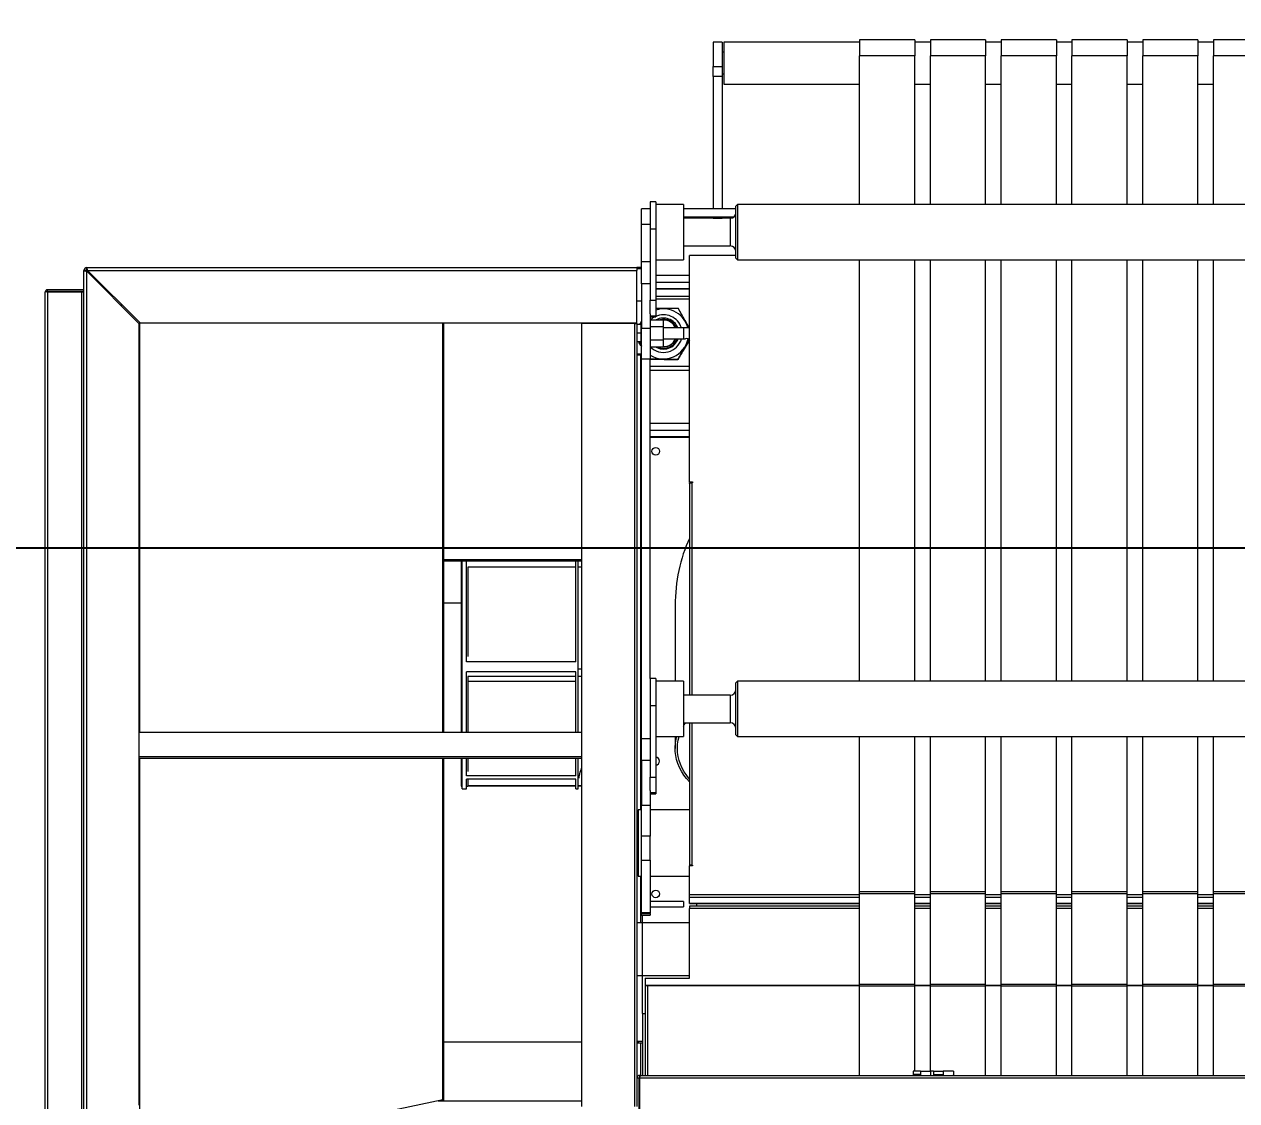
# Model space of a CAD drawing. Extents: x -2187 to 96136, y -11110 to 52208.
# Drawn here: x 47310 to 48406, y 25164 to 26137 of the extents above; entities that cross this region are included whole.
import ezdxf

# ---------------------------------------------------------------- set-up
doc = ezdxf.new("R2010")
doc.units = 0
doc.header["$LTSCALE"] = 1000
doc.header["$MEASUREMENT"] = 0
doc.linetypes.add('DOTE', pattern=[2.42, 2, -0.2, 0.02, -0.2])
doc.layers.add('DOTE', color=14, linetype='DOTE')
doc.styles.get("Standard").update_dxf_attribs({"font": 'gbenor.shx', "bigfont": 'gbcbig.shx'})
doc.dimstyles.new('ISO-25', dxfattribs={"dimscale": 70, "dimtxt": 2.5, "dimasz": 2.5, "dimexe": 1.25, "dimexo": 0.625, "dimtad": 1, "dimtxsty": 'Standard', "dimcen": 2.5, "dimadec": 0, "dimazin": 0, "dimtfac": 1, "dimtmove": 0, "dimatfit": 3, "dimfxl": 0, "dimarcsym": 0})

# ---------------------------------------------------------------- blocks, each defined once
blk = doc.blocks.new('*D140')
at = {"color": 0, "lineweight": -2}
for p, q in [((52096.9, 35905.8), (52902.9, 35905.8)), ((52815.4, 35730.8), (52815.4, 22880.8)), ((46777.2, 22705.8), (52902.9, 22705.8))]:
    blk.add_line(p, q, dxfattribs=at)
at = {"color": 0}
for points in [[(52786.2, 35730.8), (52844.5, 35730.8), (52815.4, 35905.8)], [(52786.2, 22880.8), (52844.5, 22880.8), (52815.4, 22705.8)]]:
    blk.add_solid(points, dxfattribs=at)
at = {"layer": 'Defpoints', "color": 0}
for p in [(52053.1, 35905.8), (46733.5, 22705.8), (52815.4, 22705.8)]:
    blk.add_point(p, dxfattribs=at)
at = {"color": 0, "insert": (52684.1, 29455.8), "char_height": 175, "attachment_point": 5, "rotation": 90}
blk.add_mtext('13200', dxfattribs=at)

msp = doc.modelspace()

# ---------------------------------------------------------------- linework, layer by layer
at = {"color": 7, "linetype": 'Continuous', "lineweight": 15}
for p, q in [((47940.824, 26120.423), (47932.824, 26120.423)), ((47932.824, 26120.423), (47932.824, 26098.304)), ((47940.824, 26120.423), (47940.824, 26098.304)), ((48065.117, 26120.423), (47942.324, 26120.423)), ((47942.324, 26120.423), (47942.324, 26110.979)), ((48115.117, 26122.291), (48065.117, 26122.291)), ((48065.117, 26122.291), (48065.117, 26108.088)), ((48115.117, 26122.291), (48115.117, 26108.088)), ((48129.117, 26120.423), (48115.117, 26120.423)), ((48179.117, 26122.291), (48129.117, 26122.291)), ((48129.117, 26122.291), (48129.117, 26108.088)), ((48179.117, 26122.291), (48179.117, 26108.088)), ((48193.117, 26120.423), (48179.117, 26120.423)), ((48243.117, 26122.291), (48193.117, 26122.291)), ((48193.117, 26122.291), (48193.117, 26108.088)), ((48243.117, 26122.291), (48243.117, 26108.088)), ((48257.117, 26120.423), (48243.117, 26120.423)), ((48307.117, 26122.291), (48257.117, 26122.291)), ((48257.117, 26122.291), (48257.117, 26108.088)), ((48307.117, 26122.291), (48307.117, 26108.088)), ((48321.117, 26120.423), (48307.117, 26120.423)), ((48371.117, 26122.291), (48321.117, 26122.291)), ((48321.117, 26122.291), (48321.117, 26108.088)), ((48371.117, 26122.291), (48371.117, 26108.088)), ((48385.117, 26120.423), (48371.117, 26120.423)), ((48435.117, 26122.291), (48385.117, 26122.291)), ((48385.117, 26122.291), (48385.117, 26108.088)), ((47941.324, 26111.173), (47940.824, 26110.673)), ((47942.324, 26111.173), (47941.324, 26111.173)), ((47941.324, 26091.673), (47941.324, 26111.173)), ((47942.324, 26110.979), (47942.324, 26082.423)), ((48115.117, 26108.088), (48065.117, 26108.088)), ((48065.117, 25973.625), (48065.117, 26108.088)), ((48115.117, 25973.625), (48115.117, 26108.088)), ((48179.117, 26108.088), (48129.117, 26108.088)), ((48129.117, 25973.625), (48129.117, 26108.088)), ((48179.117, 25973.625), (48179.117, 26108.088)), ((48243.117, 26108.088), (48193.117, 26108.088)), ((48193.117, 25973.625), (48193.117, 26108.088)), ((48243.117, 25973.625), (48243.117, 26108.088)), ((48307.117, 26108.088), (48257.117, 26108.088)), ((48257.117, 25973.625), (48257.117, 26108.088)), ((48307.117, 25973.625), (48307.117, 26108.088)), ((48371.117, 26108.088), (48321.117, 26108.088)), ((48321.117, 25973.625), (48321.117, 26108.088)), ((48371.117, 25973.625), (48371.117, 26108.088)), ((48435.117, 26108.088), (48385.117, 26108.088)), ((48385.117, 25973.625), (48385.117, 26108.088)), ((47932.824, 26098.304), (47940.824, 26098.304)), ((47932.824, 26089.265), (47932.824, 26098.304)), ((47940.824, 26098.304), (47940.824, 26089.265)), ((47940.824, 26089.265), (47932.824, 26089.265)), ((47932.824, 26089.265), (47932.824, 25970.075)), ((47940.824, 26092.173), (47941.324, 26091.673)), ((47940.824, 26089.265), (47940.824, 25970.075)), ((47941.324, 26091.673), (47942.324, 26091.673)), ((47942.324, 26082.423), (48065.117, 26082.423)), ((48115.117, 26082.423), (48129.117, 26082.423)), ((48179.117, 26082.423), (48193.117, 26082.423)), ((48243.117, 26082.423), (48257.117, 26082.423)), ((48307.117, 26082.423), (48321.117, 26082.423)), ((48371.117, 26082.423), (48385.117, 26082.423)), ((47880.824, 25976.125), (47875.824, 25976.125)), ((47875.824, 25976.125), (47875.824, 25951.631)), ((47880.824, 25976.125), (47880.824, 25951.631)), ((47905.824, 25973.625), (47880.824, 25973.625)), ((47905.824, 25973.625), (47905.824, 25923.625)), ((47954.749, 25973.625), (47953.249, 25972.125)), ((51231.749, 25973.625), (47954.749, 25973.625)), ((47954.749, 25973.625), (47954.749, 25923.625)), ((47875.824, 25969.77), (47867.824, 25969.77)), ((47867.824, 25955.527), (47867.824, 25969.77)), ((47905.824, 25970.075), (47953.249, 25970.075)), ((47905.824, 25962.413), (47951.599, 25962.413)), ((47932.824, 25970.075), (47940.824, 25970.075)), ((47953.249, 25925.125), (47953.249, 25972.125)), ((47875.824, 25955.527), (47867.824, 25955.527)), ((47867.824, 25922.102), (47867.824, 25955.527)), ((47875.824, 25951.631), (47880.824, 25951.631)), ((47875.824, 25951.631), (47875.824, 25887.011)), ((47880.824, 25951.631), (47880.824, 25887.011)), ((47949.025, 25961.186), (47905.824, 25961.186)), ((47948.249, 25961.125), (47905.824, 25961.125)), ((47932.824, 25961.262), (47940.824, 25961.262)), ((47932.824, 25961.186), (47932.824, 25961.262)), ((47940.824, 25961.262), (47940.824, 25961.186)), ((47905.824, 25936.125), (47948.249, 25936.125)), ((47867.824, 25922.102), (47875.824, 25922.102)), ((47867.824, 25901.947), (47867.824, 25922.102)), ((47880.824, 25923.625), (47905.824, 25923.625)), ((47953.249, 25927.519), (47911.362, 25927.519)), ((47911.362, 25722.866), (47911.362, 25927.519)), ((47953.249, 25925.125), (47954.749, 25923.625)), ((47954.749, 25923.625), (51231.749, 25923.625)), ((48065.117, 25542.671), (48065.117, 25923.625)), ((48115.117, 25542.671), (48115.117, 25923.625)), ((48129.117, 25542.671), (48129.117, 25923.625)), ((48179.117, 25542.671), (48179.117, 25923.625)), ((48193.117, 25542.671), (48193.117, 25923.625)), ((48243.117, 25542.671), (48243.117, 25923.625)), ((48257.117, 25542.671), (48257.117, 25923.625)), ((48307.117, 25542.671), (48307.117, 25923.625)), ((48321.117, 25542.671), (48321.117, 25923.625)), ((48371.117, 25542.671), (48371.117, 25923.625)), ((48385.117, 25542.671), (48385.117, 25923.625)), ((47363.824, 25059.04), (47363.824, 25914.04)), ((47365.824, 25914.04), (47363.824, 25914.04)), ((47366.324, 25916.54), (47863.824, 25916.54)), ((47366.324, 25914.54), (47366.324, 25916.54)), ((47366.324, 25913.333), (47413.824, 25865.833)), ((47367.032, 25914.04), (47863.824, 25914.04)), ((47414.532, 25866.54), (47367.032, 25914.04)), ((47867.824, 25916.54), (47863.824, 25916.54)), ((47863.824, 25916.54), (47863.824, 25914.04)), ((47867.824, 25915.54), (47863.824, 25915.54)), ((47863.824, 25866.54), (47863.824, 25914.04)), ((47330.824, 25895.04), (47330.824, 25896.54)), ((47363.824, 25896.54), (47330.824, 25896.54)), ((47374.824, 25906.247), (47374.824, 25904.833)), ((47875.824, 25901.947), (47867.824, 25901.947)), ((47867.824, 25901.947), (47867.824, 25861.814)), ((47880.824, 25897.545), (47911.362, 25897.545)), ((47328.824, 24878.54), (47328.824, 25894.54)), ((47330.324, 25894.54), (47328.824, 25894.54)), ((47330.324, 25894.54), (47330.824, 25894.54)), ((47363.824, 25895.04), (47330.824, 25895.04)), ((47330.824, 25894.54), (47330.824, 24878.54)), ((47330.824, 25894.54), (47361.824, 25894.54)), ((47361.824, 25894.54), (47363.824, 25894.54)), ((47863.824, 25886.54), (47867.824, 25886.54)), ((47875.824, 25887.011), (47880.824, 25887.011)), ((47875.824, 25874.872), (47875.824, 25887.011)), ((47911.362, 25890.54), (47880.824, 25890.54)), ((47880.824, 25887.011), (47880.824, 25872.722)), ((47397.824, 25881.833), (47397.824, 25883.247)), ((47875.824, 25874.872), (47875.824, 25861.814)), ((47413.824, 25865.833), (47413.824, 25866.54)), ((47413.824, 25866.54), (47414.532, 25866.54)), ((47413.824, 25159.54), (47413.824, 25865.833)), ((47414.129, 25866.54), (47414.129, 25496.555)), ((47414.532, 25866.54), (47863.824, 25866.54)), ((47688.328, 25496.555), (47688.328, 25866.54)), ((47688.824, 25866.54), (47688.824, 25496.555)), ((47813.824, 25866.54), (47813.824, 25866.04)), ((47861.624, 25866.04), (47813.824, 25866.04)), ((47813.824, 25866.04), (47813.824, 25158.54)), ((47825.824, 25866.54), (47825.824, 25866.04)), ((47855.824, 25866.54), (47855.824, 25866.04)), ((47861.624, 25866.04), (47861.624, 25158.54)), ((47861.624, 25866.04), (47863.824, 25866.04)), ((47861.824, 25866.54), (47861.824, 25866.04)), ((47863.824, 25866.04), (47863.824, 25866.54)), ((47863.824, 25866.04), (47863.824, 25158.54)), ((47867.324, 25865.106), (47863.824, 25865.106)), ((47867.824, 25864.556), (47867.324, 25865.106)), ((47867.324, 25865.106), (47867.324, 25861.173)), ((47880.824, 25872.722), (47875.824, 25872.722)), ((47875.824, 25872.67), (47880.824, 25872.67)), ((47875.824, 25871.983), (47880.824, 25871.983)), ((47875.824, 25869.365), (47887.824, 25869.365)), ((47875.824, 25863.322), (47887.824, 25863.322)), ((47880.824, 25872.722), (47880.824, 25872.67)), ((47880.824, 25872.67), (47880.824, 25871.983)), ((47887.824, 25863.322), (47887.824, 25869.365)), ((47887.824, 25851.198), (47887.824, 25863.322)), ((47867.324, 25857.241), (47863.824, 25857.241)), ((47867.324, 25861.173), (47867.324, 25857.241)), ((47867.324, 25857.241), (47867.324, 25853.308)), ((47867.324, 25853.308), (47867.324, 25849.376)), ((47867.824, 25861.814), (47875.824, 25861.814)), ((47867.824, 25833.808), (47867.824, 25861.814)), ((47875.824, 25861.814), (47875.824, 25833.808)), ((47905.824, 25862.241), (47887.824, 25862.241)), ((47907.591, 25862.241), (47887.824, 25862.241)), ((47887.824, 25852.241), (47905.824, 25852.241)), ((47887.824, 25852.241), (47907.591, 25852.241)), ((47905.824, 25862.241), (47905.824, 25852.241)), ((47911.362, 25862.241), (47910.074, 25862.241)), ((47910.074, 25852.241), (47911.362, 25852.241)), ((47867.324, 25849.376), (47863.824, 25849.376)), ((47865.554, 25849.376), (47867.824, 25845.328)), ((47867.324, 25849.376), (47867.824, 25849.926)), ((47875.824, 25851.198), (47887.824, 25851.198)), ((47875.824, 25845.117), (47887.824, 25845.117)), ((47887.824, 25845.117), (47887.824, 25851.198)), ((47863.824, 25838.54), (47867.824, 25838.54)), ((47867.124, 25837.54), (47863.824, 25837.54)), ((47864.824, 25838.54), (47864.824, 25837.54)), ((47867.824, 25837.54), (47867.124, 25837.54)), ((47875.824, 25833.808), (47867.824, 25833.808)), ((47867.824, 25491.148), (47867.824, 25833.808)), ((47875.824, 25545.171), (47875.824, 25833.808)), ((47900.813, 25833.518), (47900.813, 25833.478)), ((47911.362, 25827.111), (47875.824, 25827.111)), ((47875.824, 25763.47), (47911.362, 25763.47)), ((47911.362, 25722.866), (47914.112, 25722.866)), ((47911.362, 25722.444), (47911.362, 25722.866)), ((47911.362, 25722.444), (47914.112, 25722.444)), ((47911.362, 25721.584), (47911.362, 25530.171)), ((47914.112, 25722.146), (47913.362, 25722.146)), ((47914.112, 25722.866), (47914.112, 25722.146)), ((47688.824, 25651.616), (47813.824, 25651.616)), ((47704.824, 25651.616), (47704.824, 25496.555)), ((47705.702, 25496.555), (47705.702, 25651.616)), ((47709.702, 25560.151), (47709.702, 25651.616)), ((47808.702, 25645.87), (47710.824, 25645.87)), ((47710.824, 25645.87), (47710.824, 25565.24)), ((47808.702, 25560.151), (47808.702, 25651.616)), ((47810.702, 25496.555), (47810.702, 25651.616)), ((47813.824, 25645.87), (47810.702, 25645.87)), ((47688.824, 25613.54), (47704.824, 25613.54)), ((47898.383, 25611.151), (47898.383, 25542.671)), ((47808.702, 25560.151), (47709.702, 25560.151)), ((47709.702, 25496.555), (47709.702, 25551.311)), ((47808.702, 25551.311), (47709.702, 25551.311)), ((47808.702, 25547.076), (47710.824, 25547.076)), ((47710.824, 25547.076), (47710.824, 25496.555)), ((47808.702, 25496.555), (47808.702, 25551.311)), ((47813.824, 25553.667), (47810.702, 25553.667)), ((47813.824, 25547.076), (47810.702, 25547.076)), ((47880.824, 25545.171), (47875.824, 25545.171)), ((47875.824, 25545.171), (47875.824, 25520.677)), ((47880.824, 25545.171), (47880.824, 25520.677)), ((47710.824, 25542.761), (47808.702, 25542.761)), ((47905.824, 25542.671), (47880.824, 25542.671)), ((47905.824, 25542.671), (47905.824, 25492.671)), ((47954.749, 25542.671), (47953.249, 25541.171)), ((47953.249, 25494.171), (47953.249, 25541.171)), ((51231.749, 25542.671), (47954.749, 25542.671)), ((47954.749, 25542.671), (47954.749, 25492.671)), ((47948.249, 25530.171), (47905.824, 25530.171)), ((47875.824, 25520.677), (47880.824, 25520.677)), ((47875.824, 25520.677), (47875.824, 25456.057)), ((47880.824, 25520.677), (47880.824, 25456.057)), ((47905.824, 25505.171), (47948.249, 25505.171)), ((47911.362, 25505.171), (47911.362, 25376.097)), ((47813.824, 25496.555), (47413.824, 25496.555)), ((47867.824, 25491.148), (47875.824, 25491.148)), ((47867.824, 25470.993), (47867.824, 25491.148)), ((47880.824, 25492.671), (47905.824, 25492.671)), ((47898.383, 25492.671), (47898.383, 25482.104)), ((47953.249, 25494.171), (47954.749, 25492.671)), ((47954.749, 25492.671), (51231.749, 25492.671)), ((48065.117, 25352.374), (48065.117, 25492.671)), ((48115.117, 25352.374), (48115.117, 25492.671)), ((48129.117, 25352.374), (48129.117, 25492.671)), ((48179.117, 25352.374), (48179.117, 25492.671)), ((48193.117, 25352.374), (48193.117, 25492.671)), ((48243.117, 25352.374), (48243.117, 25492.671)), ((48257.117, 25352.374), (48257.117, 25492.671)), ((48307.117, 25352.374), (48307.117, 25492.671)), ((48321.117, 25352.374), (48321.117, 25492.671)), ((48371.117, 25352.374), (48371.117, 25492.671)), ((48385.117, 25352.374), (48385.117, 25492.671)), ((47413.824, 25474.648), (47813.824, 25474.648)), ((47413.824, 25473.203), (47813.824, 25473.203)), ((47414.129, 25473.203), (47414.129, 25106.54)), ((47688.328, 25164.54), (47688.328, 25473.203)), ((47688.824, 25473.203), (47688.824, 25163.634)), ((47704.824, 25473.203), (47704.824, 25448.04)), ((47705.702, 25445.54), (47705.702, 25473.203)), ((47709.702, 25457.277), (47709.702, 25473.203)), ((47710.824, 25473.203), (47710.824, 25461.17)), ((47808.702, 25457.277), (47808.702, 25473.203)), ((47810.702, 25445.54), (47810.702, 25473.203)), ((47875.824, 25470.993), (47867.824, 25470.993)), ((47867.824, 25470.993), (47867.824, 25430.859)), ((47704.824, 25448.04), (47705.702, 25448.04)), ((47808.702, 25457.277), (47709.702, 25457.277)), ((47709.702, 25445.54), (47709.702, 25454.169)), ((47808.702, 25454.169), (47709.702, 25454.169)), ((47709.702, 25448.04), (47710.824, 25448.04)), ((47710.824, 25454.169), (47710.824, 25448.196)), ((47808.702, 25448.196), (47710.824, 25448.196)), ((47808.702, 25448.04), (47710.824, 25448.04)), ((47710.824, 25448.04), (47710.824, 25448.04)), ((47808.702, 25445.54), (47808.702, 25454.169)), ((47813.824, 25448.196), (47810.702, 25448.196)), ((47813.824, 25448.04), (47810.785, 25448.04)), ((47875.824, 25456.057), (47880.824, 25456.057)), ((47875.824, 25443.918), (47875.824, 25456.057)), ((47880.824, 25456.057), (47880.824, 25441.768)), ((47705.702, 25445.54), (47709.702, 25445.54)), ((47808.702, 25445.54), (47810.702, 25445.54)), ((47875.824, 25443.918), (47875.824, 25430.859)), ((47880.824, 25441.768), (47875.824, 25441.768)), ((47875.824, 25441.716), (47880.824, 25441.716)), ((47875.824, 25441.029), (47880.824, 25441.029)), ((47880.824, 25441.768), (47880.824, 25441.716)), ((47880.824, 25441.716), (47880.824, 25441.029)), ((47867.824, 25426.54), (47864.824, 25426.54)), ((47864.824, 25426.54), (47864.824, 25366.54)), ((47867.824, 25430.859), (47875.824, 25430.859)), ((47867.824, 25402.854), (47867.824, 25430.859)), ((47875.824, 25430.859), (47875.824, 25402.854)), ((47911.362, 25426.54), (47875.824, 25426.54)), ((47875.824, 25402.854), (47867.824, 25402.854)), ((47867.824, 25380.921), (47867.824, 25402.854)), ((47875.824, 25380.921), (47875.824, 25402.854)), ((47867.824, 25380.921), (47875.824, 25380.921)), ((47867.824, 25333.591), (47867.824, 25380.921)), ((47875.824, 25380.921), (47875.824, 25343.773)), ((47912.862, 25376.097), (47911.362, 25376.097)), ((47911.362, 25376.097), (47911.362, 25375.94)), ((47911.362, 25349.788), (47911.362, 25375.94)), ((47914.112, 25375.94), (47911.362, 25375.94)), ((47912.862, 25376.097), (47912.862, 25375.94)), ((47913.362, 25376.659), (47914.112, 25376.659)), ((47913.362, 25376.238), (47913.362, 25376.659)), ((47913.362, 25376.238), (47914.112, 25376.238)), ((47914.112, 25376.659), (47914.112, 25375.94)), ((47864.824, 25366.54), (47867.824, 25366.54)), ((47875.824, 25366.54), (47911.362, 25366.54)), ((47911.362, 25347.307), (47911.362, 25349.788)), ((48115.117, 25352.374), (48065.117, 25352.374)), ((48065.117, 25350.572), (48065.117, 25352.374)), ((48115.117, 25350.572), (48065.117, 25350.572)), ((48065.117, 25268.693), (48065.117, 25350.572)), ((48115.117, 25350.572), (48115.117, 25352.374)), ((48115.117, 25268.693), (48115.117, 25350.572)), ((48179.117, 25352.374), (48129.117, 25352.374)), ((48129.117, 25350.572), (48129.117, 25352.374)), ((48179.117, 25350.572), (48129.117, 25350.572)), ((48129.117, 25268.693), (48129.117, 25350.572)), ((48179.117, 25350.572), (48179.117, 25352.374)), ((48179.117, 25268.693), (48179.117, 25350.572)), ((48243.117, 25352.374), (48193.117, 25352.374)), ((48193.117, 25350.572), (48193.117, 25352.374)), ((48243.117, 25350.572), (48193.117, 25350.572)), ((48193.117, 25268.693), (48193.117, 25350.572)), ((48243.117, 25350.572), (48243.117, 25352.374)), ((48243.117, 25268.693), (48243.117, 25350.572)), ((48307.117, 25352.374), (48257.117, 25352.374)), ((48257.117, 25350.572), (48257.117, 25352.374)), ((48307.117, 25350.572), (48257.117, 25350.572)), ((48257.117, 25268.693), (48257.117, 25350.572)), ((48307.117, 25350.572), (48307.117, 25352.374)), ((48307.117, 25268.693), (48307.117, 25350.572)), ((48371.117, 25352.374), (48321.117, 25352.374)), ((48321.117, 25350.572), (48321.117, 25352.374)), ((48371.117, 25350.572), (48321.117, 25350.572)), ((48321.117, 25268.693), (48321.117, 25350.572)), ((48371.117, 25350.572), (48371.117, 25352.374)), ((48371.117, 25268.693), (48371.117, 25350.572)), ((48435.117, 25352.374), (48385.117, 25352.374)), ((48385.117, 25350.572), (48385.117, 25352.374)), ((48435.117, 25350.572), (48385.117, 25350.572)), ((48385.117, 25268.693), (48385.117, 25350.572)), ((47905.824, 25343.773), (47875.824, 25343.773)), ((47875.824, 25343.773), (47875.824, 25338.773)), ((47875.824, 25338.773), (47905.824, 25338.773)), ((47875.824, 25338.773), (47875.824, 25333.591)), ((47905.824, 25343.773), (47905.824, 25338.773)), ((47911.362, 25341.966), (47911.362, 25347.307)), ((47911.362, 25341.886), (47911.362, 25341.966)), ((47911.362, 25341.886), (48065.117, 25341.886)), ((47911.362, 25339.375), (47911.362, 25337.475)), ((48065.117, 25339.375), (47911.362, 25339.375)), ((47911.362, 25274.375), (47911.362, 25337.475)), ((47917.862, 25339.375), (47917.862, 25341.886)), ((48115.117, 25341.886), (48129.117, 25341.886)), ((48129.117, 25339.375), (48115.117, 25339.375)), ((48179.117, 25341.886), (48193.117, 25341.886)), ((48193.117, 25339.375), (48179.117, 25339.375)), ((48243.117, 25341.886), (48257.117, 25341.886)), ((48257.117, 25339.375), (48243.117, 25339.375)), ((48307.117, 25341.886), (48321.117, 25341.886)), ((48321.117, 25339.375), (48307.117, 25339.375)), ((48371.117, 25341.886), (48385.117, 25341.886)), ((48385.117, 25339.375), (48371.117, 25339.375)), ((47875.824, 25333.591), (47867.824, 25333.591)), ((47867.824, 25332.838), (47867.824, 25333.591)), ((47867.824, 25332.838), (47875.824, 25332.838)), ((47867.824, 25331.229), (47867.824, 25332.838)), ((47867.824, 25331.229), (47875.824, 25331.229)), ((47868.824, 25324.831), (47868.824, 25331.229)), ((47875.824, 25332.838), (47875.824, 25333.591)), ((47875.824, 25332.838), (47875.824, 25331.229)), ((47863.824, 25324.831), (47868.824, 25324.831)), ((47868.824, 25324.831), (47911.362, 25324.831)), ((47868.824, 25276.831), (47868.824, 25324.831)), ((47863.824, 25276.831), (47868.824, 25276.831)), ((47868.824, 25242.54), (47868.824, 25276.831)), ((47868.824, 25276.831), (47911.362, 25276.831)), ((47871.362, 25274.375), (47871.362, 25267.91)), ((47871.362, 25274.375), (47911.362, 25274.375)), ((47871.362, 25267.91), (47871.362, 25267.58)), ((47873.262, 25267.58), (47871.362, 25267.58)), ((47871.362, 25267.58), (47871.362, 25186.54)), ((48115.117, 25268.693), (48065.117, 25268.693)), ((48065.117, 25267.239), (48065.117, 25268.693)), ((48115.117, 25267.239), (48065.117, 25267.239)), ((48065.117, 25186.54), (48065.117, 25267.239)), ((48115.117, 25267.239), (48115.117, 25268.693)), ((48115.117, 25190.314), (48115.117, 25267.239)), ((48179.117, 25268.693), (48129.117, 25268.693)), ((48129.117, 25267.239), (48129.117, 25268.693)), ((48179.117, 25267.239), (48129.117, 25267.239)), ((48129.117, 25190.314), (48129.117, 25267.239)), ((48179.117, 25267.239), (48179.117, 25268.693)), ((48179.117, 25186.54), (48179.117, 25267.239)), ((48243.117, 25268.693), (48193.117, 25268.693)), ((48193.117, 25267.239), (48193.117, 25268.693)), ((48243.117, 25267.239), (48193.117, 25267.239)), ((48193.117, 25186.54), (48193.117, 25267.239)), ((48243.117, 25267.239), (48243.117, 25268.693)), ((48243.117, 25186.54), (48243.117, 25267.239)), ((48307.117, 25268.693), (48257.117, 25268.693)), ((48257.117, 25267.239), (48257.117, 25268.693)), ((48307.117, 25267.239), (48257.117, 25267.239)), ((48257.117, 25186.54), (48257.117, 25267.239)), ((48307.117, 25267.239), (48307.117, 25268.693)), ((48307.117, 25186.54), (48307.117, 25267.239)), ((48371.117, 25268.693), (48321.117, 25268.693)), ((48321.117, 25267.239), (48321.117, 25268.693)), ((48371.117, 25267.239), (48321.117, 25267.239)), ((48321.117, 25186.54), (48321.117, 25267.239)), ((48371.117, 25267.239), (48371.117, 25268.693)), ((48371.117, 25186.54), (48371.117, 25267.239)), ((48435.117, 25268.693), (48385.117, 25268.693)), ((48385.117, 25267.239), (48385.117, 25268.693)), ((48435.117, 25267.239), (48385.117, 25267.239)), ((48385.117, 25186.54), (48385.117, 25267.239)), ((47868.824, 25242.54), (47868.824, 25186.54)), ((47868.824, 25242.54), (47871.362, 25242.54)), ((47863.824, 25217.54), (47868.824, 25217.54)), ((47864.824, 25217.54), (47864.824, 25215.54)), ((47867.124, 25215.54), (47863.824, 25215.54)), ((47868.824, 25215.54), (47867.124, 25215.54)), ((47865.824, 25184.04), (47863.824, 25184.04)), ((47865.824, 25129.04), (47865.824, 25184.04)), ((51307.471, 25184.04), (47866.178, 25184.04)), ((47866.178, 25184.04), (47866.178, 25129.04)), ((47866.324, 25186.54), (47866.324, 25185.136)), ((47866.678, 25186.54), (47866.324, 25186.54)), ((47866.678, 25186.54), (51306.971, 25186.54)), ((48113.649, 25190.314), (48113.649, 25187.314)), ((48120.119, 25190.314), (48113.649, 25190.314)), ((48120.119, 25187.314), (48113.649, 25187.314)), ((48113.649, 25187.314), (48113.758, 25186.54)), ((48120.119, 25190.314), (48120.119, 25186.54)), ((48120.119, 25190.314), (48129.357, 25190.314)), ((48129.357, 25190.314), (48129.357, 25186.54)), ((48131.846, 25190.314), (48129.357, 25190.314)), ((48131.846, 25190.314), (48131.846, 25187.314)), ((48131.846, 25190.314), (48140.807, 25190.314)), ((48131.846, 25187.314), (48131.955, 25186.54)), ((48131.846, 25187.314), (48140.807, 25187.314)), ((48140.807, 25190.314), (48140.807, 25187.314)), ((48150, 25190.314), (48140.807, 25190.314)), ((48140.807, 25187.314), (48140.916, 25186.54)), ((48150, 25187.314), (48149.891, 25186.54)), ((48150, 25190.314), (48150, 25187.314)), ((47688.328, 25164.54), (47414.129, 25106.54)), ((47684.044, 25163.634), (47813.824, 25163.634)), ((47684.044, 25163.634), (47688.824, 25163.634))]:
    msp.add_line(p, q, dxfattribs=at)
at = {"color": 8, "linetype": 'Continuous', "lineweight": 15}
for p, q in [((47948.249, 25961.125), (47948.249, 25936.434)), ((47948.249, 25936.434), (47948.249, 25936.125)), ((47366.324, 25067.58), (47366.324, 25913.333)), ((47368.024, 25913.047), (47368.024, 25911.633)), ((47880.824, 25909.741), (47911.362, 25909.741)), ((47880.824, 25903.514), (47911.362, 25903.514)), ((47880.824, 25897.757), (47911.362, 25897.757)), ((47361.824, 24906.54), (47361.824, 25894.54)), ((47911.362, 25888.04), (47880.824, 25888.04)), ((47867.124, 25837.54), (47867.124, 25426.54)), ((47911.362, 25823.55), (47875.824, 25823.55)), ((47911.362, 25775.667), (47875.824, 25775.667)), ((47911.362, 25769.439), (47875.824, 25769.439)), ((47911.362, 25763.682), (47875.824, 25763.682)), ((47913.362, 25722.146), (47913.362, 25530.171)), ((47813.824, 25652.513), (47688.824, 25652.513)), ((47948.249, 25530.171), (47948.249, 25505.48)), ((47913.362, 25505.171), (47913.362, 25376.659)), ((47948.249, 25505.48), (47948.249, 25505.171)), ((47867.124, 25366.54), (47867.124, 25324.831)), ((48065.117, 25349.788), (47911.362, 25349.788)), ((48129.117, 25349.788), (48115.117, 25349.788)), ((48193.117, 25349.788), (48179.117, 25349.788)), ((48257.117, 25349.788), (48243.117, 25349.788)), ((48321.117, 25349.788), (48307.117, 25349.788)), ((48385.117, 25349.788), (48371.117, 25349.788)), ((48065.117, 25347.307), (47911.362, 25347.307)), ((48065.117, 25341.966), (47911.362, 25341.966)), ((48065.117, 25337.475), (47911.362, 25337.475)), ((48129.117, 25347.307), (48115.117, 25347.307)), ((48129.117, 25341.966), (48115.117, 25341.966)), ((48129.117, 25337.475), (48115.117, 25337.475)), ((48193.117, 25347.307), (48179.117, 25347.307)), ((48193.117, 25341.966), (48179.117, 25341.966)), ((48193.117, 25337.475), (48179.117, 25337.475)), ((48257.117, 25347.307), (48243.117, 25347.307)), ((48257.117, 25341.966), (48243.117, 25341.966)), ((48257.117, 25337.475), (48243.117, 25337.475)), ((48321.117, 25347.307), (48307.117, 25347.307)), ((48321.117, 25341.966), (48307.117, 25341.966)), ((48321.117, 25337.475), (48307.117, 25337.475)), ((48385.117, 25347.307), (48371.117, 25347.307)), ((48385.117, 25341.966), (48371.117, 25341.966)), ((48385.117, 25337.475), (48371.117, 25337.475)), ((48065.117, 25267.91), (47871.362, 25267.91)), ((48065.117, 25267.58), (47873.262, 25267.58)), ((47873.262, 25267.58), (47873.262, 25186.54)), ((48129.117, 25267.91), (48115.117, 25267.91)), ((48129.117, 25267.58), (48115.117, 25267.58)), ((48193.117, 25267.91), (48179.117, 25267.91)), ((48193.117, 25267.58), (48179.117, 25267.58)), ((48257.117, 25267.91), (48243.117, 25267.91)), ((48257.117, 25267.58), (48243.117, 25267.58)), ((48321.117, 25267.91), (48307.117, 25267.91)), ((48321.117, 25267.58), (48307.117, 25267.58)), ((48385.117, 25267.91), (48371.117, 25267.91)), ((48385.117, 25267.58), (48371.117, 25267.58)), ((47813.824, 25216.607), (47688.824, 25216.607)), ((47867.124, 25215.54), (47867.124, 25186.54))]:
    msp.add_line(p, q, dxfattribs=at)
at = {"color": 7, "linetype": 'Continuous', "lineweight": 15, "flags": 128}
for points in [[(47363.824, 25894.54), (47363.786, 25894.93), (47363.761, 25895.04)], [(47867.824, 25867.265), (47867.687, 25867.001), (47866.824, 25865.106)], [(47866.413, 25849.376), (47867.041, 25847.745), (47867.824, 25846.109)], [(47911.362, 25721.584), (47911.401, 25721.694), (47911.515, 25721.799), (47911.699, 25721.896), (47911.948, 25721.981), (47912.251, 25722.051), (47912.597, 25722.103), (47912.972, 25722.135), (47913.362, 25722.146)], [(47905.824, 25502.004), (47906.634, 25503.373), (47907.794, 25505.171)], [(47911.362, 25451.745), (47908.766, 25454.704), (47906.303, 25457.97), (47904.158, 25461.347), (47902.34, 25464.818), (47900.857, 25468.368), (47899.717, 25471.981), (47898.924, 25475.64), (47898.483, 25479.328), (47898.394, 25483.03), (47898.659, 25486.726), (47899.277, 25490.402), (47899.838, 25492.671)], [(47911.362, 25454.379), (47908.848, 25457.543), (47906.634, 25460.835), (47904.742, 25464.226), (47903.183, 25467.7), (47901.962, 25471.242), (47901.086, 25474.835), (47900.559, 25478.461), (47900.383, 25482.104), (47900.559, 25485.747), (47901.086, 25489.373), (47901.877, 25492.671)], [(47913.362, 25376.659), (47912.972, 25376.649), (47912.597, 25376.617), (47912.251, 25376.565), (47911.948, 25376.495), (47911.699, 25376.41), (47911.515, 25376.312), (47911.401, 25376.207), (47911.362, 25376.097)], [(47913.362, 25376.238), (47913.265, 25376.235), (47913.171, 25376.227), (47913.085, 25376.214), (47913.009, 25376.197), (47912.947, 25376.175), (47912.9, 25376.151), (47912.872, 25376.125), (47912.862, 25376.097)]]:
    msp.add_lwpolyline(points, dxfattribs=at)
at = {"color": 7, "linetype": 'Continuous', "lineweight": 15}
for centre in [(47880.824, 25750.54), (47880.824, 25350.54)]:
    msp.add_circle(centre, 3.5, dxfattribs=at)
for centre, radius, start, end in [((47948.249, 25966.125), 5, 270, 0), ((47948.249, 25931.125), 5, 0, 90), ((47366.324, 25914.04), 2.5, 90, 180), ((47366.324, 25914.04), 0.5, 90, 180), ((47367.111, 25912.913), 1.475, 104.847644, 145.495561), ((47330.824, 25894.54), 2, 90, 180), ((47330.824, 25894.54), 0.5, 90, 180), ((47361.824, 25894.54), 0.5, 0, 90), ((47887.824, 25856.687), 22.625, 59.280117, 108.022581), ((47887.824, 25856.965), 17, 18.078734, 114.315728), ((47887.824, 25856.687), 22.625, 14.056262, 59.280124), ((47887.824, 25856.965), 17, 117.94789, 133.163707), ((47887.824, 25856.965), 14, 22.136919, 117.66197), ((47887.824, 25856.687), 13.106, 25.073097, 104.672811), ((47887.824, 25856.638), 13.106, 25.308441, 103.807045), ((47887.824, 25857.222), 12, 24.72623, 90.000021), ((47887.824, 25856.687), 22.625, 237.968424, 348.726624), ((47887.824, 25856.965), 17, 225.099167, 343.864166), ((47887.824, 25856.965), 14, 237.816783, 340.277288), ((47887.824, 25856.687), 13.106, 241.991988, 340.167709), ((47887.824, 25856.816), 12, 257.14105, 337.590323), ((47887.824, 25857.222), 12, 269.999971, 335.477294), ((47908.825, 25847.325), 5.072, 75.735146, 104.074039), ((47948.249, 25535.171), 5, 270, 0), ((47948.249, 25500.171), 5, 0, 90), ((47880.824, 25470.54), 3.5, 270, 90)]:
    msp.add_arc(centre, radius, start, end, dxfattribs=at)
msp.add_ellipse((47975.883, 25611.151), major_axis=(0, 109.602), ratio=0.70710678, start_param=0.98365092, end_param=1.57079633, dxfattribs=at)
for points, knots in [([(47363.824, 25914.04), (47363.853, 25913.989), (47363.91, 25913.886), (47364.355, 25913.731), (47365.007, 25913.577), (47365.708, 25913.444), (47366.158, 25913.363), (47366.324, 25913.333)], [0, 0, 0, 0, 0.2181749, 0.4363498, 0.6545151, 0.8726803, 1, 1, 1, 1]), ([(47367.032, 25914.04), (47366.98, 25914.326), (47366.877, 25914.897), (47366.723, 25915.655), (47366.569, 25916.221), (47366.435, 25916.503), (47366.354, 25916.53), (47366.324, 25916.54)], [0, 0, 0, 0, 0.2181749, 0.4363498, 0.6545151, 0.8726803, 1, 1, 1, 1]), ([(47901.391, 25879.514), (47899.086, 25879.544), (47894.424, 25879.605), (47887.534, 25879.692), (47882.951, 25879.75), (47880.88, 25879.775), (47880.824, 25879.775)], [0, 0, 0, 0, 0.34286981, 0.69317504, 0.9917035, 1, 1, 1, 1]), ([(47911.078, 25862.241), (47911.045, 25862.3), (47909.854, 25864.426), (47907.592, 25868.46), (47904.37, 25874.205), (47902.39, 25877.734), (47901.391, 25879.514)], [0, 0, 0, 0, 0.01046806, 0.37424622, 0.68425624, 1, 1, 1, 1]), ([(47867.824, 25868.053), (47867.279, 25867.135), (47866.692, 25866.148), (47866.114, 25865.175), (47866.073, 25865.106)], [0, 0, 0, 0, 0.92917381, 1, 1, 1, 1]), ([(47910.074, 25862.241), (47910.061, 25862.237), (47910.034, 25862.231), (47909.826, 25862.183), (47909.516, 25862.127), (47909.123, 25862.085), (47908.698, 25862.078), (47908.295, 25862.106), (47907.946, 25862.158), (47907.697, 25862.21), (47907.573, 25862.241), (47907.587, 25862.238), (47907.591, 25862.237)], [0, 0, 0, 0, 0.10513223, 0.21019014, 0.31719499, 0.42575866, 0.53212717, 0.63593991, 0.74082664, 0.84869581, 0.95690293, 1, 1, 1, 1]), ([(47867.824, 25845.281), (47867.65, 25845.592), (47866.883, 25846.96), (47866.119, 25848.323), (47865.528, 25849.376)], [0, 0, 0, 0, 0.22752061, 1, 1, 1, 1]), ([(47900.813, 25833.518), (47901.62, 25834.876), (47903.241, 25837.605), (47906.035, 25842.309), (47908.78, 25846.928), (47910.635, 25850.048), (47911.362, 25851.273)], [0, 0, 0, 0, 0.23447588, 0.47093038, 0.79236404, 1, 1, 1, 1]), ([(47911.362, 25851.228), (47910.664, 25850.052), (47908.81, 25846.93), (47906.072, 25842.323), (47903.248, 25837.573), (47901.628, 25834.847), (47900.813, 25833.478)], [0, 0, 0, 0, 0.19933858, 0.52904914, 0.7633521, 1, 1, 1, 1]), ([(47875.824, 25833.833), (47877.611, 25833.811), (47881.755, 25833.761), (47888.128, 25833.682), (47894.726, 25833.597), (47898.772, 25833.545), (47900.813, 25833.518)], [0, 0, 0, 0, 0.21799091, 0.50547817, 0.75047345, 1, 1, 1, 1]), ([(47900.813, 25833.478), (47898.508, 25833.506), (47893.848, 25833.562), (47886.946, 25833.648), (47880.876, 25833.725), (47877.347, 25833.771), (47875.824, 25833.791)], [0, 0, 0, 0, 0.281416648, 0.568936046, 0.813958718, 1, 1, 1, 1]), ([(47811.519, 25455.294), (47811.64, 25456.075), (47812.075, 25458.882), (47812.936, 25461.853), (47813.742, 25463.989), (47813.824, 25464.208)], [0, 0, 0, 0, 0.25692547, 0.92398128, 1, 1, 1, 1])]:
    msp.add_open_spline(points, degree=3, knots=knots, dxfattribs=at)
for points in [[(47365.824, 25914.04), (47365.832, 25913.981), (47365.847, 25913.863), (47365.963, 25913.687), (47366.128, 25913.51), (47366.259, 25913.392), (47366.324, 25913.333)], [(47367.032, 25914.04), (47366.973, 25914.106), (47366.855, 25914.237), (47366.678, 25914.402), (47366.501, 25914.518), (47366.383, 25914.533), (47366.324, 25914.54)], [(47866.324, 25186.54), (47865.997, 25186.503), (47865.342, 25186.427), (47864.515, 25185.849), (47863.937, 25185.023), (47863.862, 25184.368), (47863.824, 25184.04)], [(47866.324, 25184.54), (47866.259, 25184.533), (47866.128, 25184.518), (47865.963, 25184.402), (47865.847, 25184.237), (47865.832, 25184.106), (47865.824, 25184.04)], [(47866.178, 25184.04), (47866.22, 25184.368), (47866.303, 25185.023), (47866.428, 25185.849), (47866.553, 25186.427), (47866.636, 25186.503), (47866.678, 25186.54)]]:
    msp.add_open_spline(points, degree=3, dxfattribs=at)
at = {"layer": 'DOTE'}
msp.add_line((8525.665, 25663.27), (92525.665, 25663.27), dxfattribs=at)

# ---------------------------------------------------------------- dimensions: what is measured, and where the dimension line sits
at = {"color": 1}
dim = msp.add_linear_dim(base=(52815.373, 22705.848), p1=(52053.107, 35905.844), p2=(46733.469, 22705.848), angle=90, dimstyle='ISO-25', dxfattribs=at)
dim.commit()
dim.dimension.update_dxf_attribs({"geometry": '*D140', "text_midpoint": (52815.373, 29455.846), "dimtype": 160})

doc.saveas('drawing.dxf')
